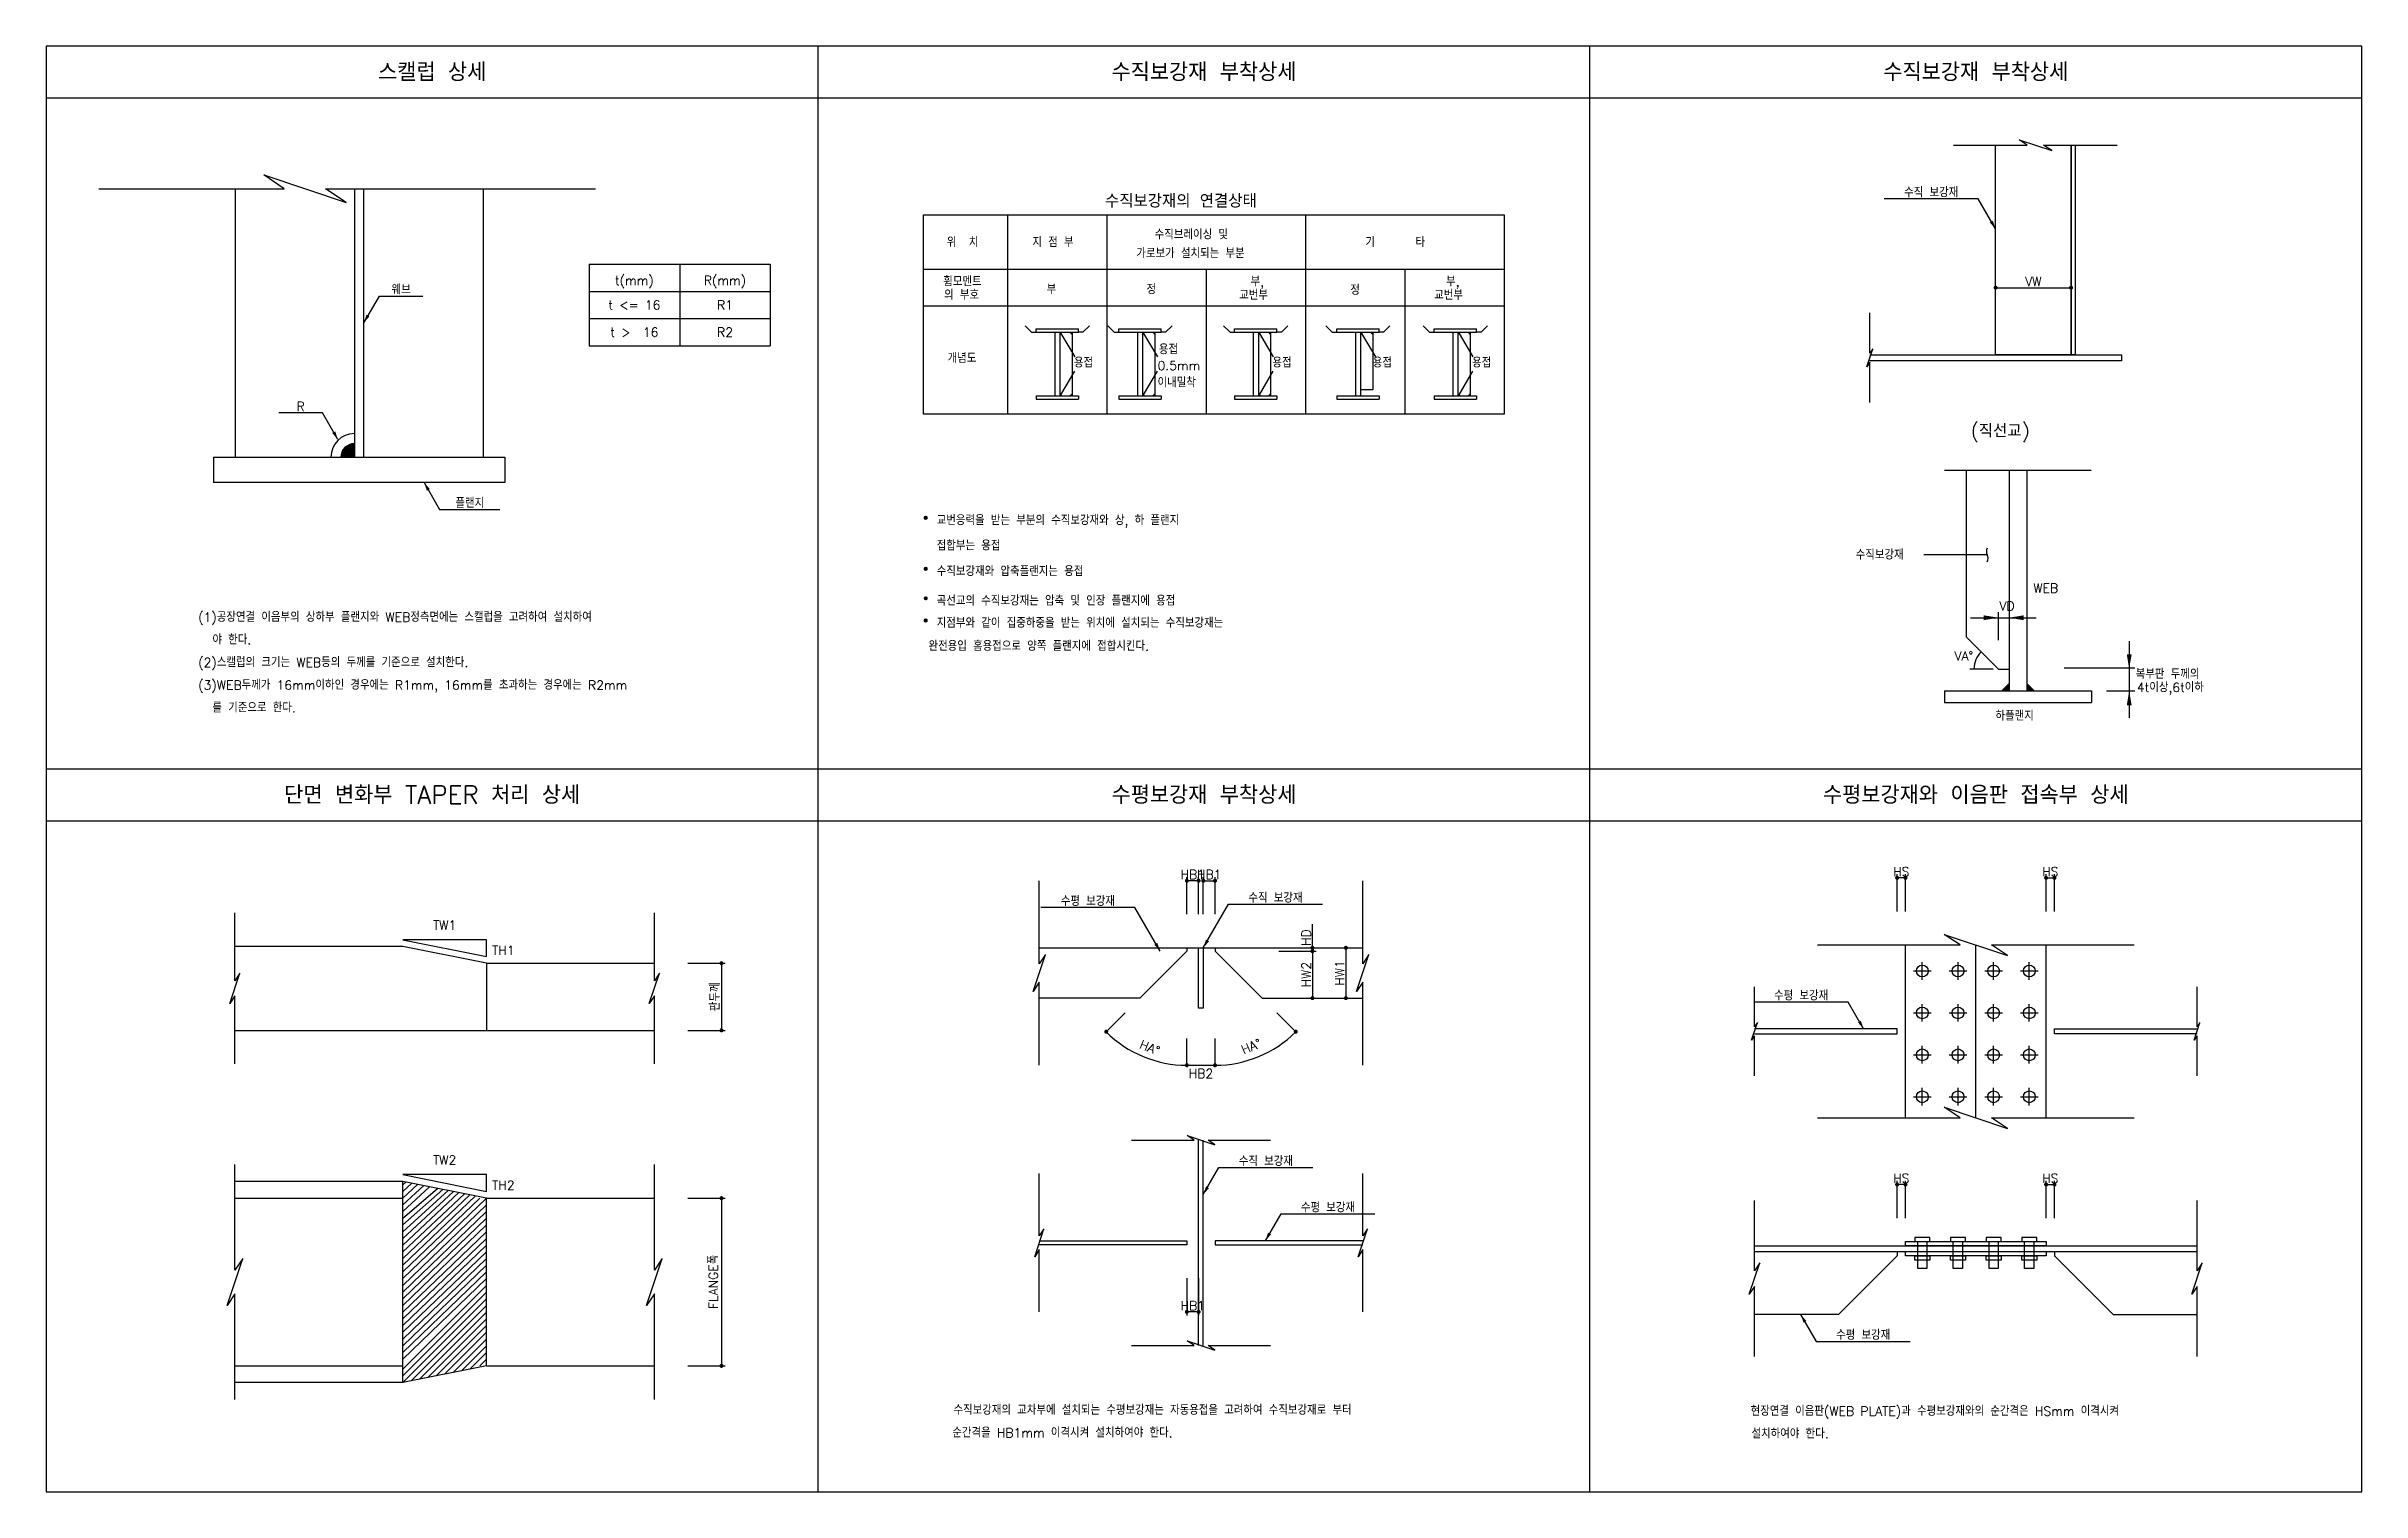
# Model space of a CAD drawing. Extents: x 1510 to 15310, y 1632 to 10248.
import ezdxf
from ezdxf.enums import TextEntityAlignment as Align

# ---------------------------------------------------------------- set-up
doc = ezdxf.new("R2010")
doc.units = 0
doc.header["$MEASUREMENT"] = 0
doc.linetypes.add('CENTERX2', pattern=[4, 2.5, -0.5, 0.5, -0.5])
doc.layers.get('0').update_dxf_attribs({"linetype": 'CONTINUOUS'})
for name, color, linetype in [('2', 2, 'CONTINUOUS'), ('5', 5, 'CONTINUOUS'), ('A_0', 7, 'CONTINUOUS'), ('A_1', 1, 'CONTINUOUS'), ('A_2', 2, 'CONTINUOUS'), ('A_4', 4, 'CONTINUOUS'), ('A_6', 6, 'CONTINUOUS'), ('A_7', 7, 'CONTINUOUS'), ('BAR', 2, 'CONTINUOUS'), ('DIM', 1, 'CONTINUOUS'), ('MS', 7, 'CONTINUOUS')]:
    doc.layers.add(name, color=color, linetype=linetype)
doc.styles.get("Standard").update_dxf_attribs({"font": 'romans.shx', "bigfont": 'ghs.shx'})

# ---------------------------------------------------------------- blocks, each defined once
blk = doc.blocks.new('*X0')
at = {"color": 0}
for p, q in [((27051.94, 236533.97), (27052.35, 236534.38)), ((27051.94, 236533.99), (27052.33, 236534.38)), ((27051.94, 236533.96), (27052.36, 236534.37)), ((27051.94, 236534.01), (27052.31, 236534.37)), ((27052.35, 236533.6), (27051.94, 236534.01)), ((27052.34, 236533.6), (27051.94, 236533.99)), ((27052.32, 236533.6), (27051.94, 236533.97)), ((27051.95, 236533.91), (27052.41, 236534.37)), ((27051.95, 236533.92), (27052.4, 236534.37)), ((27051.95, 236533.94), (27052.38, 236534.37)), ((27051.95, 236534.03), (27052.29, 236534.37)), ((27051.95, 236534.05), (27052.27, 236534.37)), ((27051.95, 236534.07), (27052.25, 236534.37)), ((27051.95, 236533.89), (27052.42, 236534.36)), ((27052.41, 236533.61), (27051.95, 236534.07)), ((27052.4, 236533.6), (27051.95, 236534.05)), ((27052.38, 236533.6), (27051.95, 236534.04)), ((27052.37, 236533.6), (27051.95, 236534.02)), ((27052.3, 236533.6), (27051.95, 236533.95)), ((27052.28, 236533.6), (27051.95, 236533.93)), ((27052.26, 236533.6), (27051.95, 236533.91)), ((27051.96, 236533.87), (27052.45, 236534.36)), ((27051.96, 236533.88), (27052.44, 236534.36)), ((27051.96, 236534.09), (27052.23, 236534.36)), ((27052.46, 236533.62), (27051.96, 236534.11)), ((27052.44, 236533.61), (27051.96, 236534.1)), ((27052.43, 236533.61), (27051.96, 236534.08)), ((27052.23, 236533.61), (27051.96, 236533.89)), ((27052.21, 236533.62), (27051.96, 236533.86)), ((27051.97, 236533.84), (27052.48, 236534.35)), ((27051.97, 236533.85), (27052.47, 236534.35)), ((27051.97, 236534.12), (27052.2, 236534.35)), ((27052.48, 236533.63), (27051.97, 236534.14)), ((27052.47, 236533.62), (27051.97, 236534.12)), ((27051.98, 236533.82), (27052.5, 236534.34)), ((27051.98, 236533.83), (27052.49, 236534.34)), ((27051.98, 236534.15), (27052.17, 236534.34)), ((27052.51, 236533.64), (27051.98, 236534.16)), ((27052.49, 236533.63), (27051.98, 236534.15)), ((27052.18, 236533.63), (27051.98, 236533.83)), ((27051.99, 236533.8), (27052.51, 236534.33)), ((27052.52, 236533.64), (27051.99, 236534.17)), ((27052.15, 236533.64), (27051.99, 236533.8)), ((27052, 236533.78), (27052.54, 236534.32)), ((27052, 236533.79), (27052.53, 236534.32)), ((27052, 236534.19), (27052.13, 236534.32)), ((27052.54, 236533.66), (27052, 236534.19)), ((27052.53, 236533.65), (27052, 236534.18)), ((27052.01, 236533.77), (27052.55, 236534.31)), ((27052.55, 236533.66), (27052.01, 236534.2)), ((27052.02, 236533.75), (27052.57, 236534.3)), ((27052.02, 236533.76), (27052.56, 236534.3)), ((27052.56, 236533.67), (27052.02, 236534.21)), ((27052.03, 236533.74), (27052.58, 236534.29)), ((27052.58, 236533.69), (27052.03, 236534.23)), ((27052.57, 236533.68), (27052.03, 236534.22)), ((27052.09, 236533.68), (27052.03, 236533.75)), ((27052.04, 236533.73), (27052.59, 236534.28)), ((27052.59, 236533.69), (27052.04, 236534.24)), ((27052.05, 236533.72), (27052.6, 236534.27)), ((27052.6, 236533.7), (27052.05, 236534.25)), ((27052.06, 236533.71), (27052.61, 236534.26)), ((27052.61, 236533.71), (27052.06, 236534.26)), ((27052.06, 236533.7), (27052.62, 236534.25)), ((27052.62, 236533.72), (27052.07, 236534.27)), ((27052.07, 236533.7), (27052.62, 236534.25)), ((27052.63, 236533.73), (27052.08, 236534.28)), ((27052.08, 236533.69), (27052.63, 236534.24)), ((27052.63, 236533.74), (27052.09, 236534.29)), ((27052.09, 236533.68), (27052.64, 236534.23)), ((27052.64, 236533.75), (27052.1, 236534.3)), ((27052.1, 236533.67), (27052.65, 236534.22)), ((27052.65, 236533.76), (27052.11, 236534.3)), ((27052.11, 236533.66), (27052.65, 236534.21)), ((27052.66, 236533.77), (27052.12, 236534.31)), ((27052.12, 236533.66), (27052.66, 236534.19)), ((27052.66, 236533.78), (27052.13, 236534.32)), ((27052.67, 236533.79), (27052.14, 236534.32)), ((27052.14, 236533.65), (27052.67, 236534.18)), ((27052.68, 236533.8), (27052.15, 236534.33)), ((27052.15, 236533.64), (27052.67, 236534.17)), ((27052.68, 236533.82), (27052.16, 236534.34)), ((27052.16, 236533.64), (27052.68, 236534.16)), ((27052.69, 236533.83), (27052.17, 236534.34)), ((27052.17, 236533.63), (27052.69, 236534.15)), ((27052.18, 236533.63), (27052.69, 236534.14)), ((27052.69, 236533.84), (27052.19, 236534.35)), ((27052.7, 236533.85), (27052.2, 236534.35)), ((27052.2, 236533.62), (27052.7, 236534.12)), ((27052.7, 236533.87), (27052.21, 236534.36)), ((27052.21, 236533.62), (27052.7, 236534.11)), ((27052.22, 236533.61), (27052.71, 236534.1)), ((27052.71, 236533.88), (27052.23, 236534.36)), ((27052.71, 236533.89), (27052.24, 236534.36)), ((27052.24, 236533.61), (27052.71, 236534.08)), ((27052.71, 236533.91), (27052.25, 236534.37)), ((27052.25, 236533.61), (27052.71, 236534.07)), ((27052.26, 236533.6), (27052.72, 236534.05)), ((27052.72, 236533.92), (27052.27, 236534.37)), ((27052.72, 236533.94), (27052.28, 236534.37)), ((27052.28, 236533.6), (27052.72, 236534.04)), ((27052.72, 236533.95), (27052.3, 236534.37)), ((27052.3, 236533.6), (27052.72, 236534.02)), ((27052.31, 236533.6), (27052.72, 236534.01)), ((27052.72, 236533.97), (27052.32, 236534.38)), ((27052.72, 236533.99), (27052.33, 236534.38)), ((27052.33, 236533.6), (27052.72, 236533.99)), ((27052.72, 236534.01), (27052.35, 236534.38)), ((27052.35, 236533.6), (27052.72, 236533.97)), ((27052.72, 236534.02), (27052.37, 236534.37)), ((27052.37, 236533.6), (27052.72, 236533.95)), ((27052.72, 236534.05), (27052.39, 236534.37)), ((27052.39, 236533.6), (27052.72, 236533.93)), ((27052.71, 236534.07), (27052.41, 236534.37)), ((27052.41, 236533.6), (27052.72, 236533.91)), ((27052.43, 236533.61), (27052.71, 236533.89)), ((27052.71, 236534.09), (27052.44, 236534.36)), ((27052.45, 236533.62), (27052.7, 236533.86)), ((27052.7, 236534.12), (27052.46, 236534.35)), ((27052.48, 236533.63), (27052.69, 236533.84)), ((27052.69, 236534.15), (27052.49, 236534.34)), ((27052.52, 236533.64), (27052.68, 236533.8)), ((27052.67, 236534.18), (27052.53, 236534.32)), ((27052.56, 236533.67), (27052.65, 236533.75)), ((27052.62, 236534.25), (27052.59, 236534.28))]:
    blk.add_line(p, q, dxfattribs=at)
blk = doc.blocks.new('*X1')
at = {"color": 0}
for p, q in [((27051.94, 236533.97), (27052.35, 236534.38)), ((27051.94, 236533.99), (27052.33, 236534.38)), ((27051.94, 236533.96), (27052.36, 236534.37)), ((27051.94, 236534.01), (27052.31, 236534.37)), ((27052.35, 236533.6), (27051.94, 236534.01)), ((27052.34, 236533.6), (27051.94, 236533.99)), ((27052.32, 236533.6), (27051.94, 236533.97)), ((27051.95, 236533.91), (27052.41, 236534.37)), ((27051.95, 236533.92), (27052.4, 236534.37)), ((27051.95, 236533.94), (27052.38, 236534.37)), ((27051.95, 236534.03), (27052.29, 236534.37)), ((27051.95, 236534.05), (27052.27, 236534.37)), ((27051.95, 236534.07), (27052.25, 236534.37)), ((27051.95, 236533.89), (27052.42, 236534.36)), ((27052.41, 236533.61), (27051.95, 236534.07)), ((27052.4, 236533.6), (27051.95, 236534.05)), ((27052.38, 236533.6), (27051.95, 236534.04)), ((27052.37, 236533.6), (27051.95, 236534.02)), ((27052.3, 236533.6), (27051.95, 236533.95)), ((27052.28, 236533.6), (27051.95, 236533.93)), ((27052.26, 236533.6), (27051.95, 236533.91)), ((27051.96, 236533.87), (27052.45, 236534.36)), ((27051.96, 236533.88), (27052.44, 236534.36)), ((27051.96, 236534.09), (27052.23, 236534.36)), ((27052.46, 236533.62), (27051.96, 236534.11)), ((27052.44, 236533.61), (27051.96, 236534.1)), ((27052.43, 236533.61), (27051.96, 236534.08)), ((27052.23, 236533.61), (27051.96, 236533.89)), ((27052.21, 236533.62), (27051.96, 236533.86)), ((27051.97, 236533.84), (27052.48, 236534.35)), ((27051.97, 236533.85), (27052.47, 236534.35)), ((27051.97, 236534.12), (27052.2, 236534.35)), ((27052.48, 236533.63), (27051.97, 236534.14)), ((27052.47, 236533.62), (27051.97, 236534.12)), ((27051.98, 236533.82), (27052.5, 236534.34)), ((27051.98, 236533.83), (27052.49, 236534.34)), ((27051.98, 236534.15), (27052.17, 236534.34)), ((27052.51, 236533.64), (27051.98, 236534.16)), ((27052.49, 236533.63), (27051.98, 236534.15)), ((27052.18, 236533.63), (27051.98, 236533.83)), ((27051.99, 236533.8), (27052.51, 236534.33)), ((27052.52, 236533.64), (27051.99, 236534.17)), ((27052.15, 236533.64), (27051.99, 236533.8)), ((27052, 236533.78), (27052.54, 236534.32)), ((27052, 236533.79), (27052.53, 236534.32)), ((27052, 236534.19), (27052.13, 236534.32)), ((27052.54, 236533.66), (27052, 236534.19)), ((27052.53, 236533.65), (27052, 236534.18)), ((27052.01, 236533.77), (27052.55, 236534.31)), ((27052.55, 236533.66), (27052.01, 236534.2)), ((27052.02, 236533.75), (27052.57, 236534.3)), ((27052.02, 236533.76), (27052.56, 236534.3)), ((27052.56, 236533.67), (27052.02, 236534.21)), ((27052.03, 236533.74), (27052.58, 236534.29)), ((27052.58, 236533.69), (27052.03, 236534.23)), ((27052.57, 236533.68), (27052.03, 236534.22)), ((27052.09, 236533.68), (27052.03, 236533.75)), ((27052.04, 236533.73), (27052.59, 236534.28)), ((27052.59, 236533.69), (27052.04, 236534.24)), ((27052.05, 236533.72), (27052.6, 236534.27)), ((27052.6, 236533.7), (27052.05, 236534.25)), ((27052.06, 236533.71), (27052.61, 236534.26)), ((27052.61, 236533.71), (27052.06, 236534.26)), ((27052.06, 236533.7), (27052.62, 236534.25)), ((27052.62, 236533.72), (27052.07, 236534.27)), ((27052.07, 236533.7), (27052.62, 236534.25)), ((27052.63, 236533.73), (27052.08, 236534.28)), ((27052.08, 236533.69), (27052.63, 236534.24)), ((27052.63, 236533.74), (27052.09, 236534.29)), ((27052.09, 236533.68), (27052.64, 236534.23)), ((27052.64, 236533.75), (27052.1, 236534.3)), ((27052.1, 236533.67), (27052.65, 236534.22)), ((27052.65, 236533.76), (27052.11, 236534.3)), ((27052.11, 236533.66), (27052.65, 236534.21)), ((27052.66, 236533.77), (27052.12, 236534.31)), ((27052.12, 236533.66), (27052.66, 236534.19)), ((27052.66, 236533.78), (27052.13, 236534.32)), ((27052.67, 236533.79), (27052.14, 236534.32)), ((27052.14, 236533.65), (27052.67, 236534.18)), ((27052.68, 236533.8), (27052.15, 236534.33)), ((27052.15, 236533.64), (27052.67, 236534.17)), ((27052.68, 236533.82), (27052.16, 236534.34)), ((27052.16, 236533.64), (27052.68, 236534.16)), ((27052.69, 236533.83), (27052.17, 236534.34)), ((27052.17, 236533.63), (27052.69, 236534.15)), ((27052.18, 236533.63), (27052.69, 236534.14)), ((27052.69, 236533.84), (27052.19, 236534.35)), ((27052.7, 236533.85), (27052.2, 236534.35)), ((27052.2, 236533.62), (27052.7, 236534.12)), ((27052.7, 236533.87), (27052.21, 236534.36)), ((27052.21, 236533.62), (27052.7, 236534.11)), ((27052.22, 236533.61), (27052.71, 236534.1)), ((27052.71, 236533.88), (27052.23, 236534.36)), ((27052.71, 236533.89), (27052.24, 236534.36)), ((27052.24, 236533.61), (27052.71, 236534.08)), ((27052.71, 236533.91), (27052.25, 236534.37)), ((27052.25, 236533.61), (27052.71, 236534.07)), ((27052.26, 236533.6), (27052.72, 236534.05)), ((27052.72, 236533.92), (27052.27, 236534.37)), ((27052.72, 236533.94), (27052.28, 236534.37)), ((27052.28, 236533.6), (27052.72, 236534.04)), ((27052.72, 236533.95), (27052.3, 236534.37)), ((27052.3, 236533.6), (27052.72, 236534.02)), ((27052.31, 236533.6), (27052.72, 236534.01)), ((27052.72, 236533.97), (27052.32, 236534.38)), ((27052.72, 236533.99), (27052.33, 236534.38)), ((27052.33, 236533.6), (27052.72, 236533.99)), ((27052.72, 236534.01), (27052.35, 236534.38)), ((27052.35, 236533.6), (27052.72, 236533.97)), ((27052.72, 236534.02), (27052.37, 236534.37)), ((27052.37, 236533.6), (27052.72, 236533.95)), ((27052.72, 236534.05), (27052.39, 236534.37)), ((27052.39, 236533.6), (27052.72, 236533.93)), ((27052.71, 236534.07), (27052.41, 236534.37)), ((27052.41, 236533.6), (27052.72, 236533.91)), ((27052.43, 236533.61), (27052.71, 236533.89)), ((27052.71, 236534.09), (27052.44, 236534.36)), ((27052.45, 236533.62), (27052.7, 236533.86)), ((27052.7, 236534.12), (27052.46, 236534.35)), ((27052.48, 236533.63), (27052.69, 236533.84)), ((27052.69, 236534.15), (27052.49, 236534.34)), ((27052.52, 236533.64), (27052.68, 236533.8)), ((27052.67, 236534.18), (27052.53, 236534.32)), ((27052.56, 236533.67), (27052.65, 236533.75)), ((27052.62, 236534.25), (27052.59, 236534.28))]:
    blk.add_line(p, q, dxfattribs=at)

msp = doc.modelspace()

# ---------------------------------------------------------------- linework, layer by layer
at = {"layer": '2'}
for p, q in [((7382, 8543), (7344, 8582)), ((7409, 8564), (7662, 8564)), ((7409, 8543), (7409, 8564)), ((7662, 8543), (7662, 8564)), ((7688, 8543), (7727, 8582)), ((7875, 8543), (7837, 8582)), ((7902, 8564), (8155, 8564)), ((7902, 8543), (7902, 8564)), ((8155, 8543), (8155, 8564)), ((8181, 8543), (8220, 8582)), ((8565, 8543), (8527, 8582)), ((8592, 8564), (8845, 8564)), ((8592, 8543), (8592, 8564)), ((8845, 8543), (8845, 8564)), ((8871, 8543), (8910, 8582)), ((9174, 8543), (9136, 8582)), ((9201, 8564), (9454, 8564)), ((9201, 8543), (9201, 8564)), ((9454, 8543), (9454, 8564)), ((9480, 8543), (9518, 8582)), ((9755, 8543), (9717, 8582)), ((9782, 8564), (10035, 8564)), ((9782, 8543), (9782, 8564)), ((10035, 8543), (10035, 8564)), ((10061, 8543), (10099, 8582)), ((7382, 8543), (7409, 8543)), ((7409, 8543), (7662, 8543)), ((7520, 8543), (7520, 8164)), ((7550, 8543), (7550, 8164)), ((7624, 8543), (7624, 8164)), ((7688, 8543), (7662, 8543)), ((7875, 8543), (7902, 8543)), ((7902, 8543), (8155, 8543)), ((8013, 8543), (8013, 8164)), ((8044, 8543), (8044, 8164)), ((8117, 8543), (8117, 8164)), ((8181, 8543), (8155, 8543)), ((8565, 8543), (8592, 8543)), ((8592, 8543), (8845, 8543)), ((8703, 8543), (8703, 8164)), ((8734, 8543), (8734, 8164)), ((8807, 8543), (8807, 8164)), ((8871, 8543), (8845, 8543)), ((9174, 8543), (9201, 8543)), ((9201, 8543), (9454, 8543)), ((9312, 8543), (9312, 8164)), ((9342, 8543), (9342, 8164)), ((9416, 8543), (9416, 8201)), ((9480, 8543), (9454, 8543)), ((9755, 8543), (9782, 8543)), ((9782, 8543), (10035, 8543)), ((9893, 8543), (9893, 8164)), ((9923, 8543), (9923, 8164)), ((9997, 8543), (9997, 8164)), ((10061, 8543), (10035, 8543)), ((7409, 8164), (7662, 8164)), ((7409, 8164), (7409, 8144)), ((7409, 8144), (7662, 8144)), ((7662, 8164), (7662, 8144)), ((7902, 8164), (8155, 8164)), ((7902, 8164), (7902, 8144)), ((7902, 8144), (8155, 8144)), ((8155, 8164), (8155, 8144)), ((8592, 8164), (8845, 8164)), ((8592, 8164), (8592, 8144)), ((8592, 8144), (8845, 8144)), ((8845, 8164), (8845, 8144)), ((9201, 8164), (9454, 8164)), ((9201, 8164), (9201, 8144)), ((9201, 8144), (9454, 8144)), ((9416, 8201), (9342, 8201)), ((9454, 8164), (9454, 8144)), ((9782, 8164), (10035, 8164)), ((9782, 8164), (9782, 8144)), ((9782, 8144), (10035, 8144)), ((10035, 8164), (10035, 8144)), ((12953, 7721), (12953, 6728)), ((13209, 7721), (13209, 6406)), ((13314, 7721), (13314, 6406)), ((13145, 6536), (12953, 6728)), ((13145, 6536), (13209, 6536)), ((12823, 6406), (13700, 6406)), ((12823, 6406), (12823, 6336)), ((13700, 6406), (13700, 6336)), ((12823, 6336), (13700, 6336))]:
    msp.add_line(p, q, dxfattribs=at)
at = {"layer": 'A_0'}
for p, q in [((6110, 1632), (6110, 10248)), ((10710, 1632), (10710, 10248)), ((1510, 9940), (15310, 9940)), ((1510, 5940), (15310, 5940)), ((1510, 5632), (15310, 5632))]:
    msp.add_line(p, q, dxfattribs=at)
msp.add_lwpolyline([(1510, 1632), (15310, 1632), (15310, 10248), (1510, 10248)], close=True, dxfattribs=at)
at = {"layer": 'A_1'}
for p, q in [((13024, 9339), (12464, 9339)), ((13128, 9159), (13024, 9339)), ((4745, 8949), (5825, 8949)), ((4745, 8949), (4745, 8463)), ((5285, 8949), (5285, 8463)), ((5825, 8949), (5825, 8463)), ((3402, 8599), (3495, 8759)), ((3495, 8759), (3755, 8759)), ((4745, 8787), (5825, 8787)), ((13128, 8609), (13128, 8831)), ((13128, 8609), (13128, 8831)), ((13128, 8809), (13578, 8809)), ((13578, 8609), (13578, 8831)), ((4745, 8625), (5825, 8625)), ((4745, 8463), (5825, 8463)), ((3156, 8064), (2896, 8064)), ((3248, 7904), (3156, 8064)), ((3762, 7647), (3854, 7487)), ((3854, 7487), (4214, 7487)), ((8308, 5074), (8308, 5296)), ((8378, 5274), (8308, 5274)), ((8378, 5074), (8378, 5296)), ((8406, 5074), (8406, 5296)), ((8406, 5274), (8476, 5274)), ((8476, 5074), (8476, 5296)), ((12541, 5091), (12541, 5313)), ((12591, 5291), (12541, 5291)), ((12591, 5091), (12591, 5313)), ((13429, 5091), (13429, 5313)), ((13429, 5291), (13479, 5291)), ((13479, 5091), (13479, 5313)), ((7998, 5114), (7438, 5114)), ((8148, 4854), (7998, 5114)), ((8406, 4874), (8556, 5134)), ((8556, 5134), (9116, 5134)), ((9056, 4854), (9056, 5016)), ((8856, 4874), (9078, 4874)), ((8856, 4854), (9078, 4854)), ((8856, 4854), (9078, 4854)), ((9056, 4874), (9278, 4874)), ((9056, 4874), (9056, 4854)), ((9056, 4854), (9056, 4574)), ((9256, 4874), (9256, 4574)), ((5334, 4782), (5556, 4782)), ((5534, 4782), (5534, 4382)), ((8856, 4574), (9078, 4574)), ((9056, 4574), (9278, 4574)), ((7827, 4374), (7940, 4487)), ((8957, 4374), (8844, 4487)), ((12249, 4551), (11689, 4551)), ((12341, 4391), (12249, 4551)), ((5334, 4382), (5556, 4382)), ((8308, 4174), (8308, 4334)), ((8476, 4174), (8476, 4334)), ((8308, 4174), (8476, 4174)), ((8406, 3404), (8499, 3564)), ((8499, 3564), (9059, 3564)), ((12541, 3263), (12541, 3485)), ((12591, 3463), (12541, 3463)), ((12591, 3263), (12591, 3485)), ((13429, 3263), (13429, 3485)), ((13429, 3463), (13479, 3463)), ((13479, 3263), (13479, 3485)), ((5334, 3382), (5556, 3382)), ((5534, 3382), (5534, 2382)), ((8776, 3128), (8869, 3288)), ((8869, 3288), (9429, 3288)), ((8308, 2904), (8308, 2682)), ((8378, 2904), (8378, 2682)), ((8378, 2704), (8308, 2704)), ((11966, 2688), (12059, 2528)), ((12059, 2528), (12619, 2528)), ((5334, 2382), (5556, 2382))]:
    msp.add_line(p, q, dxfattribs=at)
at = {"layer": 'A_1', "const_width": 12}
for points in [[(13134, 8809, 1), (13122, 8809, 1)], [(13134, 8809, 1), (13122, 8809, 1)], [(13584, 8809, 1), (13572, 8809, 1)], [(8314, 5274, 1), (8302, 5274, 1)], [(8384, 5274, 1), (8372, 5274, 1)], [(8412, 5274, 1), (8400, 5274, 1)], [(8482, 5274, 1), (8470, 5274, 1)], [(12547, 5291, 1), (12535, 5291, 1)], [(12597, 5291, 1), (12585, 5291, 1)], [(13435, 5291, 1), (13423, 5291, 1)], [(13485, 5291, 1), (13473, 5291, 1)], [(9062, 4874, 1), (9050, 4874, 1)], [(9062, 4854, 1), (9050, 4854, 1)], [(9062, 4854, 1), (9050, 4854, 1)], [(9262, 4874, 1), (9250, 4874, 1)], [(5540, 4782, 1), (5528, 4782, 1)], [(9062, 4574, 1), (9050, 4574, 1)], [(9262, 4574, 1), (9250, 4574, 1)], [(5540, 4382, 1), (5528, 4382, 1)], [(7833, 4374, 1), (7821, 4374, 1)], [(8963, 4374, 1), (8951, 4374, 1)], [(8314, 4174, 1), (8302, 4174, 1)], [(8482, 4174, 1), (8470, 4174, 1)], [(12547, 3463, 1), (12535, 3463, 1)], [(12597, 3463, 1), (12585, 3463, 1)], [(13435, 3463, 1), (13423, 3463, 1)], [(13485, 3463, 1), (13473, 3463, 1)], [(5540, 3382, 1), (5528, 3382, 1)], [(8314, 2704, 1), (8302, 2704, 1)], [(8384, 2704, 1), (8372, 2704, 1)], [(5540, 2382, 1), (5528, 2382, 1)]]:
    msp.add_lwpolyline(points, format="xyb", close=True, dxfattribs=at)
at = {"layer": 'A_1'}
for centre, start, end in [((8308, 4854), 225, 270), ((8476, 4854), 270, 315)]:
    msp.add_arc(centre, 680, start, end, dxfattribs=at)
for points in [[(13128, 9159), (13094, 9197), (13128, 9159), (13112, 9207)], [(3402, 8599), (3436, 8638), (3402, 8599), (3418, 8648)], [(3248, 7904), (3214, 7943), (3248, 7904), (3232, 7953)], [(3762, 7647), (3796, 7609), (3762, 7647), (3778, 7599)], [(8148, 4854), (8114, 4893), (8148, 4854), (8132, 4903)], [(8406, 4874), (8440, 4913), (8406, 4874), (8422, 4923)], [(12341, 4391), (12308, 4429), (12341, 4391), (12325, 4439)], [(8406, 3404), (8440, 3442), (8406, 3404), (8422, 3452)], [(8776, 3128), (8810, 3166), (8776, 3128), (8792, 3176)], [(11966, 2688), (12000, 2650), (11966, 2688), (11983, 2640)]]:
    msp.add_solid(points, dxfattribs=at)
at = {"layer": 'A_2'}
for p, q in [((13128, 8409), (13128, 9659)), ((13578, 8409), (13578, 9659)), ((13578, 9659), (13578, 8409)), ((13603, 9659), (13603, 8409)), ((2635, 9399), (2635, 7799)), ((3346, 9399), (3346, 7799)), ((3402, 7799), (3402, 9399)), ((4114, 9399), (4114, 7799)), ((12378, 8409), (13878, 8409)), ((13878, 8374), (12378, 8374)), ((13578, 8409), (13128, 8409)), ((13128, 8409), (13128, 8409)), ((13603, 8409), (13578, 8409)), ((13878, 8409), (13878, 8374)), ((2506, 7799), (4242, 7799)), ((2506, 7799), (2506, 7647)), ((3346, 7799), (3402, 7799)), ((4242, 7799), (4242, 7647)), ((4242, 7647), (2506, 7647)), ((3634, 4882), (2634, 4882)), ((4134, 4922), (3634, 4922)), ((3634, 4922), (4134, 4822)), ((4134, 4782), (3634, 4882)), ((4134, 4822), (4134, 4922)), ((7428, 4874), (9356, 4874)), ((7428, 4874), (9356, 4874)), ((8308, 4854), (8028, 4574)), ((8308, 4874), (8308, 4854)), ((8476, 4874), (8476, 4854)), ((8476, 4854), (8756, 4574)), ((12591, 3861), (12591, 4891)), ((13010, 3861), (13010, 4891)), ((13429, 3861), (13429, 4891)), ((4134, 4782), (5134, 4782)), ((4134, 4782), (4134, 4382)), ((12639, 4736), (12744, 4736)), ((12691, 4684), (12691, 4789)), ((12851, 4736), (12956, 4736)), ((12904, 4684), (12904, 4789)), ((13064, 4736), (13169, 4736)), ((13116, 4684), (13116, 4789)), ((13276, 4736), (13381, 4736)), ((13329, 4684), (13329, 4789)), ((8028, 4574), (7428, 4574)), ((8756, 4574), (9356, 4574)), ((12639, 4486), (12744, 4486)), ((12691, 4434), (12691, 4539)), ((12851, 4486), (12956, 4486)), ((12904, 4434), (12904, 4539)), ((13064, 4486), (13169, 4486)), ((13116, 4434), (13116, 4539)), ((13276, 4486), (13381, 4486)), ((13329, 4434), (13329, 4539)), ((2634, 4382), (5134, 4382)), ((12541, 4391), (11691, 4391)), ((11691, 4361), (12541, 4361)), ((12541, 4361), (12541, 4391)), ((12691, 4184), (12691, 4289)), ((12904, 4184), (12904, 4289)), ((13116, 4184), (13116, 4289)), ((13329, 4184), (13329, 4289)), ((13479, 4391), (14329, 4391)), ((13479, 4361), (13479, 4391)), ((14329, 4361), (13479, 4361)), ((12639, 4236), (12744, 4236)), ((12851, 4236), (12956, 4236)), ((13064, 4236), (13169, 4236)), ((13276, 4236), (13381, 4236)), ((12691, 3934), (12691, 4039)), ((12904, 3934), (12904, 4039)), ((13116, 3934), (13116, 4039)), ((13329, 3934), (13329, 4039)), ((12639, 3986), (12744, 3986)), ((12851, 3986), (12956, 3986)), ((13064, 3986), (13169, 3986)), ((13276, 3986), (13381, 3986)), ((8378, 2504), (8378, 3728)), ((8406, 2504), (8406, 3728)), ((3634, 3482), (2634, 3482)), ((3634, 3522), (4134, 3422)), ((4134, 3522), (3634, 3522)), ((3634, 2282), (3634, 3482)), ((4134, 3382), (3634, 3482)), ((3634, 3462), (3652, 3478)), ((3634, 3422), (3688, 3471)), ((3634, 3382), (3723, 3464)), ((3634, 3342), (3760, 3457)), ((4134, 3422), (4134, 3522)), ((2634, 3382), (3634, 3382)), ((3634, 3302), (3794, 3450)), ((3634, 3262), (3842, 3440)), ((3634, 3222), (3873, 3434)), ((3634, 3182), (3905, 3428)), ((3634, 3142), (3937, 3421)), ((3634, 3102), (3969, 3415)), ((3634, 3062), (4002, 3408)), ((3634, 3022), (4035, 3402)), ((3634, 2982), (4068, 3395)), ((3634, 2902), (4134, 3382)), ((3634, 2942), (4094, 3382)), ((3634, 2862), (4134, 3342)), ((4134, 2382), (4134, 3382)), ((4134, 3382), (5134, 3382)), ((3634, 2822), (4134, 3302)), ((3634, 2782), (4134, 3262)), ((3634, 2742), (4134, 3222)), ((3634, 2702), (4134, 3182)), ((3634, 2662), (4134, 3142)), ((3634, 2622), (4134, 3102)), ((3634, 2582), (4134, 3062)), ((7428, 3128), (8308, 3128)), ((8308, 3104), (7428, 3104)), ((8308, 3128), (8308, 3104)), ((9356, 3128), (8476, 3128)), ((8476, 3128), (8476, 3104)), ((8476, 3104), (9356, 3104)), ((11691, 3098), (14329, 3098)), ((11691, 3063), (14329, 3063)), ((12541, 3038), (12191, 2688)), ((12541, 3063), (12541, 3038)), ((13479, 3063), (13479, 3038)), ((13479, 3038), (13829, 2688)), ((3634, 2542), (4134, 3022)), ((3634, 2502), (4134, 2982)), ((3634, 2462), (4134, 2942)), ((3634, 2422), (4134, 2902)), ((3634, 2362), (4134, 2862)), ((3634, 2322), (4134, 2822)), ((3634, 2282), (4134, 2782)), ((3684, 2292), (4134, 2742)), ((3734, 2302), (4134, 2702)), ((3784, 2312), (4134, 2662)), ((3834, 2322), (4134, 2622)), ((12191, 2688), (11691, 2688)), ((13829, 2688), (14329, 2688)), ((3884, 2332), (4134, 2582)), ((3934, 2342), (4134, 2542)), ((3984, 2352), (4134, 2502)), ((2634, 2382), (3634, 2382)), ((4134, 2382), (3634, 2282)), ((4034, 2362), (4134, 2462)), ((4094, 2382), (4134, 2422)), ((4134, 2382), (4134, 2382)), ((4134, 2382), (5134, 2382)), ((3634, 2282), (2634, 2282))]:
    msp.add_line(p, q, dxfattribs=at)
for points in [[(8378, 4874), (8406, 4874), (8406, 4514), (8378, 4514)], [(12591, 3123), (13429, 3123), (13429, 3098), (12591, 3098)], [(12591, 3063), (13429, 3063), (13429, 3038), (12591, 3038)], [(12646, 3123), (12736, 3123), (12736, 3148), (12646, 3148)], [(12646, 3038), (12736, 3038), (12736, 3013), (12646, 3013)], [(12664, 3123), (12719, 3123), (12719, 2963), (12664, 2963)], [(12859, 3123), (12949, 3123), (12949, 3148), (12859, 3148)], [(12859, 3038), (12949, 3038), (12949, 3013), (12859, 3013)], [(12876, 3123), (12931, 3123), (12931, 2963), (12876, 2963)], [(13071, 3123), (13161, 3123), (13161, 3148), (13071, 3148)], [(13071, 3038), (13161, 3038), (13161, 3013), (13071, 3013)], [(13089, 3123), (13144, 3123), (13144, 2963), (13089, 2963)], [(13284, 3123), (13374, 3123), (13374, 3148), (13284, 3148)], [(13284, 3038), (13374, 3038), (13374, 3013), (13284, 3013)], [(13301, 3123), (13356, 3123), (13356, 2963), (13301, 2963)]]:
    msp.add_lwpolyline(points, close=True, dxfattribs=at)
for centre in [(12691, 4736), (12904, 4736), (13116, 4736), (13329, 4736), (12691, 4486), (12904, 4486), (13116, 4486), (13329, 4486), (12691, 4236), (12904, 4236), (13116, 4236), (13329, 4236), (12691, 3986), (12904, 3986), (13116, 3986), (13329, 3986)]:
    msp.add_circle(centre, 35, dxfattribs=at)
for radius in [140, 80, 76, 72, 68, 64, 60, 56, 52, 48, 44, 40, 36, 32, 28, 24, 20, 16, 12, 8]:
    msp.add_arc((3346, 7799), radius, 90, 180, dxfattribs=at)
at = {"layer": 'A_4'}
for centre in [(6751, 7438), (6751, 7134), (6751, 6958), (6751, 6825)]:
    msp.add_circle(centre, 7.81, dxfattribs=at)
at = {"layer": 'A_7'}
for p, q in [((13317, 9659), (13268, 9691)), ((13268, 9691), (13463, 9626)), ((12878, 9659), (13317, 9659)), ((13414, 9659), (13853, 9659)), ((13463, 9626), (13414, 9659)), ((1823, 9399), (2928, 9399)), ((2928, 9399), (2806, 9481)), ((2806, 9481), (3297, 9317)), ((3174, 9399), (4784, 9399)), ((3297, 9317), (3174, 9399)), ((12378, 8418), (12378, 8659)), ((12360, 8338), (12396, 8445)), ((12396, 8445), (12378, 8418)), ((12378, 8365), (12360, 8338)), ((12378, 8124), (12378, 8365)), ((7428, 4779), (7428, 5274)), ((9356, 4779), (9356, 5274)), ((2634, 4677), (2634, 5082)), ((5134, 4677), (5134, 5082)), ((7391, 4614), (7465, 4834)), ((7465, 4834), (7428, 4779)), ((9319, 4614), (9393, 4834)), ((9393, 4834), (9356, 4779)), ((12066, 4891), (12916, 4891)), ((12821, 4954), (13199, 4828)), ((12916, 4891), (12821, 4954)), ((13104, 4891), (13954, 4891)), ((13199, 4828), (13104, 4891)), ((2604, 4542), (2664, 4722)), ((2664, 4722), (2634, 4677)), ((5104, 4542), (5164, 4722)), ((5164, 4722), (5134, 4677)), ((2634, 4587), (2604, 4542)), ((2634, 4182), (2634, 4587)), ((5134, 4587), (5104, 4542)), ((5134, 4182), (5134, 4587)), ((7428, 4669), (7391, 4614)), ((7428, 4174), (7428, 4669)), ((9356, 4669), (9319, 4614)), ((9356, 4174), (9356, 4669)), ((11691, 4403), (11691, 4641)), ((14329, 4403), (14329, 4641)), ((11674, 4323), (11709, 4429)), ((11709, 4429), (11691, 4403)), ((14311, 4323), (14346, 4429)), ((14346, 4429), (14329, 4403)), ((11691, 4350), (11674, 4323)), ((11691, 4111), (11691, 4350)), ((14329, 4350), (14311, 4323)), ((14329, 4111), (14329, 4350)), ((12821, 3924), (13199, 3798)), ((12916, 3861), (12821, 3924)), ((7978, 3728), (8351, 3728)), ((8309, 3755), (8475, 3700)), ((8351, 3728), (8309, 3755)), ((8434, 3728), (8806, 3728)), ((8475, 3700), (8434, 3728)), ((12066, 3861), (12916, 3861)), ((13104, 3861), (13954, 3861)), ((13199, 3798), (13104, 3861)), ((2634, 2952), (2634, 3582)), ((5134, 2952), (5134, 3582)), ((7428, 3157), (7428, 3528)), ((9356, 3157), (9356, 3528)), ((11691, 2949), (11691, 3368)), ((14329, 2949), (14329, 3368)), ((7401, 3033), (7456, 3198)), ((7456, 3198), (7428, 3157)), ((9329, 3033), (9384, 3198)), ((9384, 3198), (9356, 3157)), ((7428, 3075), (7401, 3033)), ((7428, 2704), (7428, 3075)), ((9356, 3075), (9329, 3033)), ((9356, 2704), (9356, 3075)), ((2587, 2742), (2681, 3022)), ((2681, 3022), (2634, 2952)), ((5087, 2742), (5181, 3022)), ((5181, 3022), (5134, 2952)), ((11660, 2810), (11722, 2996)), ((11722, 2996), (11691, 2949)), ((14298, 2810), (14360, 2996)), ((14360, 2996), (14329, 2949)), ((2634, 2812), (2587, 2742)), ((2634, 2182), (2634, 2812)), ((5134, 2812), (5087, 2742)), ((5134, 2182), (5134, 2812)), ((11691, 2856), (11660, 2810)), ((11691, 2438), (11691, 2856)), ((14329, 2856), (14298, 2810)), ((14329, 2438), (14329, 2856)), ((7978, 2504), (8351, 2504)), ((8309, 2531), (8475, 2476)), ((8351, 2504), (8309, 2531)), ((8434, 2504), (8806, 2504)), ((8475, 2476), (8434, 2504))]:
    msp.add_line(p, q, dxfattribs=at)
at = {"layer": 'BAR', "color": 7}
for p, q in [((7550, 8531), (7563, 8543)), ((7611, 8543), (7624, 8531)), ((8044, 8531), (8056, 8543)), ((8105, 8543), (8117, 8531)), ((8734, 8531), (8746, 8543)), ((8795, 8543), (8807, 8531)), ((9342, 8531), (9355, 8543)), ((9403, 8543), (9416, 8531)), ((9923, 8531), (9936, 8543)), ((9984, 8543), (9997, 8531)), ((7550, 8177), (7563, 8164)), ((7611, 8164), (7624, 8177)), ((8044, 8177), (8056, 8164)), ((8105, 8164), (8117, 8177)), ((8734, 8177), (8746, 8164)), ((8795, 8164), (8807, 8177)), ((9923, 8177), (9936, 8164)), ((9984, 8164), (9997, 8177))]:
    msp.add_line(p, q, dxfattribs=at)
for points in [[(7550, 8531), (7550, 8543), (7563, 8543)], [(7611, 8543), (7624, 8543), (7624, 8531)], [(8044, 8531), (8044, 8543), (8056, 8543)], [(8105, 8543), (8117, 8543), (8117, 8531)], [(8734, 8531), (8734, 8543), (8746, 8543)], [(8795, 8543), (8807, 8543), (8807, 8531)], [(9342, 8531), (9342, 8543), (9355, 8543)], [(9403, 8543), (9416, 8543), (9416, 8531)], [(9923, 8531), (9923, 8543), (9936, 8543)], [(9984, 8543), (9997, 8543), (9997, 8531)], [(7550, 8177), (7550, 8164), (7563, 8164)], [(7611, 8164), (7624, 8164), (7624, 8177)], [(8044, 8177), (8044, 8164), (8056, 8164)], [(8105, 8164), (8117, 8164), (8117, 8177)], [(8734, 8177), (8734, 8164), (8746, 8164)], [(8795, 8164), (8807, 8164), (8807, 8177)], [(9923, 8177), (9923, 8164), (9936, 8164)], [(9984, 8164), (9997, 8164), (9997, 8177)]]:
    msp.add_solid(points, dxfattribs=at)
at = {"layer": 'DIM'}
for p, q in [((7557, 8537), (7640, 8396)), ((8050, 8537), (8133, 8396)), ((8740, 8537), (8823, 8396)), ((9349, 8537), (9432, 8396)), ((9930, 8537), (10013, 8396)), ((7557, 8170), (7640, 8311)), ((8050, 8170), (8133, 8311)), ((8740, 8170), (8823, 8311)), ((9930, 8170), (10013, 8311)), ((13078, 7216), (12700, 7216)), ((13113, 6536), (12975, 6536)), ((13537, 6543), (13957, 6543))]:
    msp.add_line(p, q, dxfattribs=at)
at = {"layer": 'DIM', "linetype": 'BYBLOCK'}
for p, q in [((12978, 6842), (13370, 6842)), ((13145, 6707), (13145, 6874)), ((13924, 6703), (13924, 6245)), ((13789, 6406), (13957, 6406))]:
    msp.add_line(p, q, dxfattribs=at)
at = {"layer": 'DIM'}
for centre, radius, start, end in [((13118, 7236), 45.1, 153.3322, 206.6678), ((13038, 7196), 45.1, 333.3322, 26.6678), ((13145, 6536), 146, 135, 180)]:
    msp.add_arc(centre, radius, start, end, dxfattribs=at)
at = {"layer": 'DIM', "linetype": 'BYBLOCK'}
for points in [[(7573, 8517), (7566, 8513), (7557, 8537)], [(8066, 8517), (8059, 8513), (8050, 8537)], [(8756, 8517), (8749, 8513), (8740, 8537)], [(9365, 8517), (9358, 8513), (9349, 8537)], [(9946, 8517), (9939, 8513), (9930, 8537)], [(7573, 8190), (7566, 8194), (7557, 8170)], [(8066, 8190), (8059, 8194), (8050, 8170)], [(8756, 8190), (8749, 8194), (8740, 8170)], [(9946, 8190), (9939, 8194), (9930, 8170)], [(13057, 6827), (13057, 6856), (13145, 6842)], [(13296, 6827), (13296, 6856), (13209, 6842)], [(13910, 6624), (13939, 6624), (13924, 6536)], [(13910, 6319), (13939, 6319), (13924, 6406)]]:
    msp.add_solid(points, dxfattribs=at)
at = {"layer": 'MS'}
for p, q in [((6738, 9244), (10200, 9244)), ((6738, 8056), (6738, 9244)), ((7240, 8056), (7240, 9244)), ((7832, 8056), (7832, 9244)), ((9016, 8056), (9016, 9244)), ((10200, 9244), (10200, 8056)), ((6738, 8920), (10200, 8920)), ((8424, 8056), (8424, 8920)), ((9608, 8056), (9608, 8920)), ((6738, 8701), (10200, 8701)), ((10200, 8056), (6738, 8056)), ((13165, 6406), (13209, 6450)), ((13314, 6450), (13358, 6406))]:
    msp.add_line(p, q, dxfattribs=at)
at = {"layer": 'MS', "color": 1, "linetype": 'CENTERX2'}
msp.add_line((12823, 7721), (13700, 7721), dxfattribs=at)
at = {"layer": 'MS'}
for points in [[(13165, 6406), (13209, 6406), (13209, 6450)], [(13314, 6450), (13314, 6406), (13358, 6406)]]:
    msp.add_solid(points, dxfattribs=at)

# ---------------------------------------------------------------- block references
at = {"layer": 'A_4', "zscale": 20.07207207207204}
for name, p, xscale, yscale in [('*X0', (-536245, -4740290), 20.072072072071, 20.072072072071), ('*X0', (-536245, -4740594), 20.072072072071, 20.072072072071), ('*X0', (-536245, -4740770), 20.072072072071, 20.072072072071), ('*X1', (-536245, -4740902), 20.07207207207172, 20.07207207207238)]:
    msp.add_blockref(name, p, dxfattribs=dict(at, xscale=xscale, yscale=yscale))

# ---------------------------------------------------------------- texts
at = {"layer": '5', "color": 5}
for s, height, p in [('수직보강재의 연결상태', 80.29, (7820, 9286)), ('(직선교)', 80.3, (12980, 7916))]:
    msp.add_text(s, height=height, dxfattribs=at).set_placement(p)
at = {"layer": 'A_4'}
for s, p in [('수직 보강재', (12744, 9349)), ('t(mm)', (5015, 8825)), ('R(mm)', (5555, 8825)), ('VW', (13353, 8819)), ('웨브', (3625, 8769)), ('t <= 16', (5015, 8679)), ('R1', (5555, 8679)), ('t >  16', (5015, 8517)), ('R2', (5555, 8517)), ('R', (3026, 8074)), ('플랜지', (4034, 7497)), ('HB1', (8343, 5284)), ('HB1', (8441, 5284)), ('HS', (12566, 5301)), ('HS', (13454, 5301)), ('수평 보강재', (7718, 5124)), ('수직 보강재', (8836, 5144)), ('TW1', (3884, 4982)), ('TH1', (4234, 4832)), ('수평 보강재', (11969, 4561)), ('HB2', (8392, 4098)), ('TW2', (3884, 3582)), ('수직 보강재', (8779, 3574)), ('TH2', (4234, 3432)), ('HS', (12566, 3473)), ('HS', (13454, 3473)), ('수평 보강재', (9149, 3298)), ('HB1', (8343, 2714)), ('수평 보강재', (12339, 2538))]:
    msp.add_text(s, height=54, dxfattribs=at).set_placement(p, align=Align.CENTER)
for s, p in [('위  치', (6877, 9052)), ('지 점 부', (7387, 9052)), ('수직브레이싱 및', (8116, 9098)), ('기      타', (9372, 9052)), ('가로보가 설치되는 부분', (8007, 8986)), ('휨모멘트', (6856, 8818)), ('부,', (8688, 8818)), ('부,', (9853, 8818)), ('의 부호', (6861, 8738)), ('부', (7472, 8771)), ('정', (8067, 8771)), ('교번부', (8620, 8737)), ('정', (9282, 8767)), ('교번부', (9782, 8737)), ('개념도', (6882, 8361)), ('용접', (8141, 8413)), ('용접', (7635, 8334)), ('0.5mm', (8133, 8318)), ('용접', (8818, 8334)), ('용접', (9416, 8334)), ('용접', (10008, 8334)), ('이내밀착', (8133, 8216)), ('교번응력을 받는 부분의 수직보강재와 상, 하 플랜지', (6817, 7395)), ('접합부는 용접', (6817, 7244)), ('수직보강재', (12294, 7189)), ('수직보강재와 압축플랜지는 용접', (6817, 7091)), ('WEB', (13353, 6991)), ('곡선교의 수직보강재는 압축 및 인장 플랜지에 용접', (6817, 6915)), ('(1)공장연결 이음부의 상하부 플랜지와 WEB정측면에는 스캘럽을 고려하여 설치하여', (2415, 6818)), ('지점부와 같이 집중하중을 받는 위치에 설치되는 수직보강재는 ', (6817, 6783)), ('  야 한다.', (2426, 6683)), (' 완전용입 홈용접으로 양쪽 플랜지에 접합시킨다.', (6731, 6645)), ('(2)스캘럽의 크기는 WEB등의 두께를 기준으로 설치한다.', (2415, 6548)), ('복부판 두께의', (13963, 6478)), ('(3)WEB두께가 16mm이하인 경우에는 R1mm, 16mm를 초과하는 경우에는 R2mm', (2415, 6413)), ('4t이상,6t이하', (13970, 6399)), ('  를 기준으로 한다.', (2426, 6278)), ('하플랜지', (13127, 6229)), ('수직보강재의 교차부에 설치되는 수평보강재는 자동용접을 고려하여 수직보강재로 부터', (6917, 2091, -14)), ('현장연결 이음판(WEB PLATE)과 수평보강재와의 순간격은 HSmm 이격시켜 ', (11668, 2085, -14)), ('순간격을 HB1mm 이격시켜 설치하여야 한다.', (6910, 1956, -14)), ('설치하여야 한다.', (11673, 1950, -14))]:
    msp.add_text(s, height=54, dxfattribs=at).set_placement(p)
for s, p in [('VD', (13196, 6912)), ('VA%%d', (12939, 6614))]:
    msp.add_text(s, height=54, dxfattribs=at).set_placement(p, align=Align.MIDDLE)
for s, rotation, p in [('HD', 90, (9046, 4935)), ('HW2', 90, (9046, 4714)), ('HW1', 90, (9246, 4724)), ('판두께', 90, (5524, 4582)), ('HA%%d', 22.5, (8702, 4261)), ('FLANGE폭', 90, (5512, 2883))]:
    msp.add_text(s, height=54, rotation=rotation, dxfattribs=at).set_placement(p, align=Align.CENTER)
msp.add_text('HA%%d', height=54, rotation=337.5, dxfattribs=at).set_placement((8021, 4278))
at = {"layer": 'A_6'}
for s, p in [('스캘럽 상세', (3810, 10040)), ('수직보강재 부착상세', (8410, 10040)), ('수직보강재 부착상세', (13010, 10040)), ('단면 변화부 TAPER 처리 상세', (3810, 5732)), ('수평보강재 부착상세', (8410, 5732)), ('수평보강재와 이음판 접속부 상세', (13010, 5732))]:
    msp.add_text(s, height=108, dxfattribs=at).set_placement(p, align=Align.CENTER)

doc.saveas('drawing.dxf')
